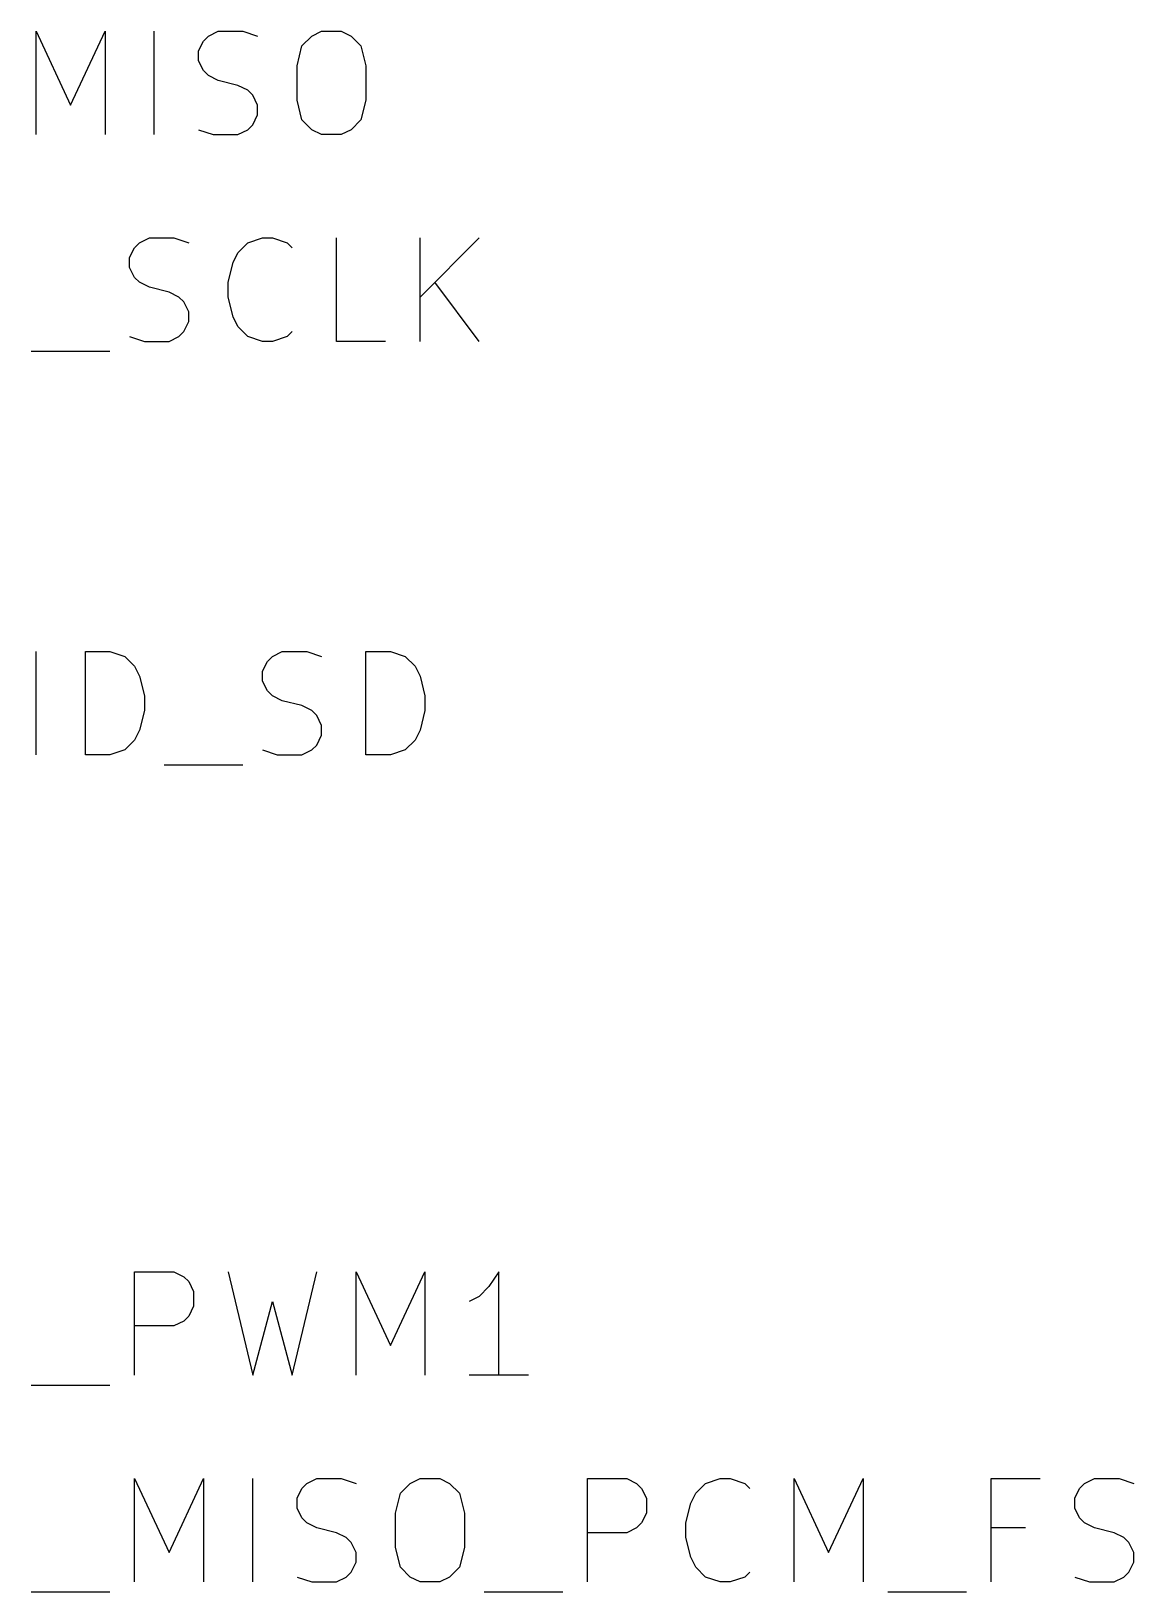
# Model space of a CAD drawing. Header units: millimetres. Extents: x 10 to 287, y -200 to -10.
# Drawn here: x 36.64 to 50.18, y -70.56 to -51.39 of the extents above; entities that cross this region are included whole.
import ezdxf

# ---------------------------------------------------------------- set-up
doc = ezdxf.new("R2010")
doc.units = ezdxf.units.MM
doc.layers.add('GREENSIXTYFIVE', color=129, linetype='CONTINUOUS')

msp = doc.modelspace()

# ---------------------------------------------------------------- linework, layer by layer
at = {"layer": 'GREENSIXTYFIVE', "linetype": 'CONTINUOUS'}
for p, q in [((36.6968, -52.6575), (36.6968, -51.3875)), ((36.6968, -51.3875), (37.1202, -52.2947)), ((36.6968, -52.6575), (36.6968, -51.3875)), ((36.6968, -51.3875), (37.1202, -52.2947)), ((37.1202, -52.2947), (37.5435, -51.3875)), ((37.1202, -52.2947), (37.5435, -51.3875)), ((37.5435, -51.3875), (37.5435, -52.6575)), ((37.5435, -51.3875), (37.5435, -52.6575)), ((38.1482, -52.6575), (38.1482, -51.3875)), ((38.1482, -52.6575), (38.1482, -51.3875)), ((38.6926, -51.6294), (38.753, -51.5085)), ((38.6926, -51.6294), (38.753, -51.5085)), ((38.753, -51.5085), (38.8135, -51.448)), ((38.753, -51.5085), (38.8135, -51.448)), ((38.8135, -51.448), (38.9345, -51.3875)), ((38.8135, -51.448), (38.9345, -51.3875)), ((38.9345, -51.3875), (39.2368, -51.3875)), ((38.9345, -51.3875), (39.2368, -51.3875)), ((39.2368, -51.3875), (39.4183, -51.448)), ((39.2368, -51.3875), (39.4183, -51.448)), ((39.9021, -51.8109), (39.9625, -51.569)), ((39.9021, -51.8109), (39.9625, -51.569)), ((39.9625, -51.569), (40.0835, -51.448)), ((39.9625, -51.569), (40.0835, -51.448)), ((40.0835, -51.448), (40.2044, -51.3875)), ((40.0835, -51.448), (40.2044, -51.3875)), ((40.2044, -51.3875), (40.4463, -51.3875)), ((40.2044, -51.3875), (40.4463, -51.3875)), ((40.4463, -51.3875), (40.5673, -51.448)), ((40.4463, -51.3875), (40.5673, -51.448)), ((40.5673, -51.448), (40.6882, -51.569)), ((40.5673, -51.448), (40.6882, -51.569)), ((40.6882, -51.569), (40.7487, -51.8109)), ((40.6882, -51.569), (40.7487, -51.8109)), ((38.6926, -51.7504), (38.6926, -51.6294)), ((38.6926, -51.7504), (38.6926, -51.6294)), ((38.753, -51.8713), (38.6926, -51.7504)), ((38.753, -51.8713), (38.6926, -51.7504)), ((38.8135, -51.9318), (38.753, -51.8713)), ((38.8135, -51.9318), (38.753, -51.8713)), ((38.9345, -51.9923), (38.8135, -51.9318)), ((38.9345, -51.9923), (38.8135, -51.9318)), ((39.9021, -52.2342), (39.9021, -51.8109)), ((39.9021, -52.2342), (39.9021, -51.8109)), ((40.7487, -51.8109), (40.7487, -52.2342)), ((40.7487, -51.8109), (40.7487, -52.2342)), ((39.1764, -52.0528), (38.9345, -51.9923)), ((39.1764, -52.0528), (38.9345, -51.9923)), ((39.2973, -52.1132), (39.1764, -52.0528)), ((39.2973, -52.1132), (39.1764, -52.0528)), ((39.3578, -52.1737), (39.2973, -52.1132)), ((39.3578, -52.1737), (39.2973, -52.1132)), ((39.4183, -52.2947), (39.3578, -52.1737)), ((39.4183, -52.2947), (39.3578, -52.1737)), ((39.4183, -52.4156), (39.4183, -52.2947)), ((39.4183, -52.4156), (39.4183, -52.2947)), ((39.9625, -52.4761), (39.9021, -52.2342)), ((39.9625, -52.4761), (39.9021, -52.2342)), ((40.7487, -52.2342), (40.6882, -52.4761)), ((40.7487, -52.2342), (40.6882, -52.4761)), ((39.3578, -52.5366), (39.4183, -52.4156)), ((39.3578, -52.5366), (39.4183, -52.4156)), ((40.0835, -52.5971), (39.9625, -52.4761)), ((40.0835, -52.5971), (39.9625, -52.4761)), ((40.6882, -52.4761), (40.5673, -52.5971)), ((40.6882, -52.4761), (40.5673, -52.5971)), ((38.6926, -52.5971), (38.874, -52.6575)), ((38.6926, -52.5971), (38.874, -52.6575)), ((38.874, -52.6575), (39.1764, -52.6575)), ((38.874, -52.6575), (39.1764, -52.6575)), ((39.1764, -52.6575), (39.2973, -52.5971)), ((39.1764, -52.6575), (39.2973, -52.5971)), ((39.2973, -52.5971), (39.3578, -52.5366)), ((39.2973, -52.5971), (39.3578, -52.5366)), ((40.2044, -52.6575), (40.0835, -52.5971)), ((40.2044, -52.6575), (40.0835, -52.5971)), ((40.4463, -52.6575), (40.2044, -52.6575)), ((40.4463, -52.6575), (40.2044, -52.6575)), ((40.5673, -52.5971), (40.4463, -52.6575)), ((40.5673, -52.5971), (40.4463, -52.6575)), ((37.8459, -54.1694), (37.9063, -54.0485)), ((37.8459, -54.1694), (37.9063, -54.0485)), ((37.9063, -54.0485), (37.9668, -53.988)), ((37.9063, -54.0485), (37.9668, -53.988)), ((37.9668, -53.988), (38.0878, -53.9275)), ((37.9668, -53.988), (38.0878, -53.9275)), ((38.0878, -53.9275), (38.3901, -53.9275)), ((38.0878, -53.9275), (38.3901, -53.9275)), ((38.3901, -53.9275), (38.5716, -53.988)), ((38.3901, -53.9275), (38.5716, -53.988)), ((39.1763, -54.109), (39.2973, -53.988)), ((39.1763, -54.109), (39.2973, -53.988)), ((39.2973, -53.988), (39.4787, -53.9275)), ((39.2973, -53.988), (39.4787, -53.9275)), ((39.4787, -53.9275), (39.5996, -53.9275)), ((39.4787, -53.9275), (39.5996, -53.9275)), ((39.5996, -53.9275), (39.7811, -53.988)), ((39.5996, -53.9275), (39.7811, -53.988)), ((39.7811, -53.988), (39.8415, -54.0485)), ((39.7811, -53.988), (39.8415, -54.0485)), ((40.3858, -55.1975), (40.3858, -53.9275)), ((40.3858, -55.1975), (40.3858, -53.9275)), ((41.4139, -55.1975), (41.4139, -53.9275)), ((42.1396, -53.9275), (41.4139, -54.6532)), ((41.4139, -55.1975), (41.4139, -53.9275)), ((42.1396, -53.9275), (41.4139, -54.6532)), ((37.8459, -54.2904), (37.8459, -54.1694)), ((37.8459, -54.2904), (37.8459, -54.1694)), ((39.0554, -54.4718), (39.1158, -54.2299)), ((39.0554, -54.4718), (39.1158, -54.2299)), ((39.1158, -54.2299), (39.1763, -54.109)), ((39.1158, -54.2299), (39.1763, -54.109)), ((37.9063, -54.4113), (37.8459, -54.2904)), ((37.9063, -54.4113), (37.8459, -54.2904)), ((37.9668, -54.4718), (37.9063, -54.4113)), ((37.9668, -54.4718), (37.9063, -54.4113)), ((38.0878, -54.5323), (37.9668, -54.4718)), ((38.0878, -54.5323), (37.9668, -54.4718)), ((38.3297, -54.5928), (38.0878, -54.5323)), ((38.3297, -54.5928), (38.0878, -54.5323)), ((38.4506, -54.6532), (38.3297, -54.5928)), ((38.4506, -54.6532), (38.3297, -54.5928)), ((39.0554, -54.6532), (39.0554, -54.4718)), ((39.0554, -54.6532), (39.0554, -54.4718)), ((42.1396, -55.1975), (41.5954, -54.4718)), ((42.1396, -55.1975), (41.5954, -54.4718)), ((38.5111, -54.7137), (38.4506, -54.6532)), ((38.5111, -54.7137), (38.4506, -54.6532)), ((38.5716, -54.8347), (38.5111, -54.7137)), ((38.5716, -54.8347), (38.5111, -54.7137)), ((39.1158, -54.8951), (39.0554, -54.6532)), ((39.1158, -54.8951), (39.0554, -54.6532)), ((38.5111, -55.0766), (38.5716, -54.9556)), ((38.5111, -55.0766), (38.5716, -54.9556)), ((38.5716, -54.9556), (38.5716, -54.8347)), ((38.5716, -54.9556), (38.5716, -54.8347)), ((39.1763, -55.0161), (39.1158, -54.8951)), ((39.1763, -55.0161), (39.1158, -54.8951)), ((39.2973, -55.1371), (39.1763, -55.0161)), ((39.2973, -55.1371), (39.1763, -55.0161)), ((37.8459, -55.1371), (38.0273, -55.1975)), ((37.8459, -55.1371), (38.0273, -55.1975)), ((38.0273, -55.1975), (38.3297, -55.1975)), ((38.0273, -55.1975), (38.3297, -55.1975)), ((38.3297, -55.1975), (38.4506, -55.1371)), ((38.3297, -55.1975), (38.4506, -55.1371)), ((38.4506, -55.1371), (38.5111, -55.0766)), ((38.4506, -55.1371), (38.5111, -55.0766)), ((39.4787, -55.1975), (39.2973, -55.1371)), ((39.4787, -55.1975), (39.2973, -55.1371)), ((39.5996, -55.1975), (39.4787, -55.1975)), ((39.5996, -55.1975), (39.4787, -55.1975)), ((39.7811, -55.1371), (39.5996, -55.1975)), ((39.7811, -55.1371), (39.5996, -55.1975)), ((39.8415, -55.0766), (39.7811, -55.1371)), ((39.8415, -55.0766), (39.7811, -55.1371)), ((40.9906, -55.1975), (40.3858, -55.1975)), ((40.9906, -55.1975), (40.3858, -55.1975)), ((36.6364, -55.3185), (37.604, -55.3185)), ((36.6364, -55.3185), (37.604, -55.3185)), ((36.6968, -60.2775), (36.6968, -59.0075)), ((36.6968, -60.2775), (36.6968, -59.0075)), ((37.3016, -60.2775), (37.3016, -59.0075)), ((37.3016, -59.0075), (37.604, -59.0075)), ((37.3016, -60.2775), (37.3016, -59.0075)), ((37.3016, -59.0075), (37.604, -59.0075)), ((37.604, -59.0075), (37.7854, -59.068)), ((37.604, -59.0075), (37.7854, -59.068)), ((39.5997, -59.068), (39.7207, -59.0075)), ((39.5997, -59.068), (39.7207, -59.0075)), ((39.7207, -59.0075), (40.023, -59.0075)), ((39.7207, -59.0075), (40.023, -59.0075)), ((40.023, -59.0075), (40.2045, -59.068)), ((40.023, -59.0075), (40.2045, -59.068)), ((40.7487, -60.2775), (40.7487, -59.0075)), ((40.7487, -59.0075), (41.0511, -59.0075)), ((40.7487, -60.2775), (40.7487, -59.0075)), ((40.7487, -59.0075), (41.0511, -59.0075)), ((41.0511, -59.0075), (41.2325, -59.068)), ((41.0511, -59.0075), (41.2325, -59.068)), ((37.7854, -59.068), (37.9064, -59.189)), ((37.7854, -59.068), (37.9064, -59.189)), ((37.9064, -59.189), (37.9669, -59.3099)), ((37.9064, -59.189), (37.9669, -59.3099)), ((39.4788, -59.2494), (39.5392, -59.1285)), ((39.4788, -59.2494), (39.5392, -59.1285)), ((39.5392, -59.1285), (39.5997, -59.068)), ((39.5392, -59.1285), (39.5997, -59.068)), ((41.2325, -59.068), (41.3535, -59.189)), ((41.2325, -59.068), (41.3535, -59.189)), ((41.3535, -59.189), (41.414, -59.3099)), ((41.3535, -59.189), (41.414, -59.3099)), ((37.9669, -59.3099), (38.0273, -59.5518)), ((37.9669, -59.3099), (38.0273, -59.5518)), ((39.4788, -59.3704), (39.4788, -59.2494)), ((39.4788, -59.3704), (39.4788, -59.2494)), ((39.5392, -59.4913), (39.4788, -59.3704)), ((39.5392, -59.4913), (39.4788, -59.3704)), ((41.414, -59.3099), (41.4744, -59.5518)), ((41.414, -59.3099), (41.4744, -59.5518)), ((38.0273, -59.5518), (38.0273, -59.7332)), ((38.0273, -59.5518), (38.0273, -59.7332)), ((39.5997, -59.5518), (39.5392, -59.4913)), ((39.5997, -59.5518), (39.5392, -59.4913)), ((39.7207, -59.6123), (39.5997, -59.5518)), ((39.7207, -59.6123), (39.5997, -59.5518)), ((39.9626, -59.6728), (39.7207, -59.6123)), ((39.9626, -59.6728), (39.7207, -59.6123)), ((41.4744, -59.5518), (41.4744, -59.7332)), ((41.4744, -59.5518), (41.4744, -59.7332)), ((38.0273, -59.7332), (37.9669, -59.9751)), ((38.0273, -59.7332), (37.9669, -59.9751)), ((40.0835, -59.7332), (39.9626, -59.6728)), ((40.0835, -59.7332), (39.9626, -59.6728)), ((40.144, -59.7937), (40.0835, -59.7332)), ((40.144, -59.7937), (40.0835, -59.7332)), ((40.2045, -59.9147), (40.144, -59.7937)), ((40.2045, -59.9147), (40.144, -59.7937)), ((41.4744, -59.7332), (41.414, -59.9751)), ((41.4744, -59.7332), (41.414, -59.9751)), ((37.9669, -59.9751), (37.9064, -60.0961)), ((37.9669, -59.9751), (37.9064, -60.0961)), ((40.2045, -60.0356), (40.2045, -59.9147)), ((40.2045, -60.0356), (40.2045, -59.9147)), ((41.414, -59.9751), (41.3535, -60.0961)), ((41.414, -59.9751), (41.3535, -60.0961)), ((37.9064, -60.0961), (37.7854, -60.2171)), ((37.9064, -60.0961), (37.7854, -60.2171)), ((40.0835, -60.2171), (40.144, -60.1566)), ((40.0835, -60.2171), (40.144, -60.1566)), ((40.144, -60.1566), (40.2045, -60.0356)), ((40.144, -60.1566), (40.2045, -60.0356)), ((41.3535, -60.0961), (41.2325, -60.2171)), ((41.3535, -60.0961), (41.2325, -60.2171)), ((37.604, -60.2775), (37.3016, -60.2775)), ((37.604, -60.2775), (37.3016, -60.2775)), ((37.7854, -60.2171), (37.604, -60.2775)), ((37.7854, -60.2171), (37.604, -60.2775)), ((39.4788, -60.2171), (39.6602, -60.2775)), ((39.4788, -60.2171), (39.6602, -60.2775)), ((39.6602, -60.2775), (39.9626, -60.2775)), ((39.6602, -60.2775), (39.9626, -60.2775)), ((39.9626, -60.2775), (40.0835, -60.2171)), ((39.9626, -60.2775), (40.0835, -60.2171)), ((41.0511, -60.2775), (40.7487, -60.2775)), ((41.0511, -60.2775), (40.7487, -60.2775)), ((41.2325, -60.2171), (41.0511, -60.2775)), ((41.2325, -60.2171), (41.0511, -60.2775)), ((38.2693, -60.3985), (39.2369, -60.3985)), ((38.2693, -60.3985), (39.2369, -60.3985)), ((37.9063, -67.8975), (37.9063, -66.6275)), ((37.9063, -66.6275), (38.3901, -66.6275)), ((37.9063, -67.8975), (37.9063, -66.6275)), ((37.9063, -66.6275), (38.3901, -66.6275)), ((38.3901, -66.6275), (38.5111, -66.688)), ((38.3901, -66.6275), (38.5111, -66.688)), ((38.5111, -66.688), (38.5716, -66.7485)), ((38.5111, -66.688), (38.5716, -66.7485)), ((39.0554, -66.6275), (39.3578, -67.8975)), ((39.0554, -66.6275), (39.3578, -67.8975)), ((39.8416, -67.8975), (40.144, -66.6275)), ((39.8416, -67.8975), (40.144, -66.6275)), ((40.6277, -67.8975), (40.6277, -66.6275)), ((40.6277, -66.6275), (41.0511, -67.5347)), ((40.6277, -67.8975), (40.6277, -66.6275)), ((40.6277, -66.6275), (41.0511, -67.5347)), ((41.0511, -67.5347), (41.4744, -66.6275)), ((41.0511, -67.5347), (41.4744, -66.6275)), ((41.4744, -66.6275), (41.4744, -67.8975)), ((41.4744, -66.6275), (41.4744, -67.8975)), ((42.3815, -66.6275), (42.2606, -66.809)), ((42.3815, -66.6275), (42.2606, -66.809)), ((42.3815, -67.8975), (42.3815, -66.6275)), ((42.3815, -67.8975), (42.3815, -66.6275)), ((38.5716, -66.7485), (38.632, -66.8694)), ((38.5716, -66.7485), (38.632, -66.8694)), ((38.632, -66.8694), (38.632, -67.0509)), ((38.632, -66.8694), (38.632, -67.0509)), ((42.2606, -66.809), (42.1396, -66.9299)), ((42.2606, -66.809), (42.1396, -66.9299)), ((38.632, -67.0509), (38.5716, -67.1718)), ((38.632, -67.0509), (38.5716, -67.1718)), ((39.3578, -67.8975), (39.5997, -66.9904)), ((39.3578, -67.8975), (39.5997, -66.9904)), ((39.5997, -66.9904), (39.8416, -67.8975)), ((39.5997, -66.9904), (39.8416, -67.8975)), ((42.1396, -66.9299), (42.0187, -66.9904)), ((42.1396, -66.9299), (42.0187, -66.9904)), ((38.5111, -67.2323), (38.3901, -67.2928)), ((38.5111, -67.2323), (38.3901, -67.2928)), ((38.5716, -67.1718), (38.5111, -67.2323)), ((38.5716, -67.1718), (38.5111, -67.2323)), ((38.3901, -67.2928), (37.9063, -67.2928)), ((38.3901, -67.2928), (37.9063, -67.2928)), ((36.6364, -68.0185), (37.604, -68.0185)), ((36.6364, -68.0185), (37.604, -68.0185)), ((42.7444, -67.8975), (42.0187, -67.8975)), ((42.7444, -67.8975), (42.0187, -67.8975)), ((37.9063, -70.4375), (37.9063, -69.1675)), ((37.9063, -69.1675), (38.3297, -70.0747)), ((37.9063, -70.4375), (37.9063, -69.1675)), ((37.9063, -69.1675), (38.3297, -70.0747)), ((38.3297, -70.0747), (38.753, -69.1675)), ((38.3297, -70.0747), (38.753, -69.1675)), ((38.753, -69.1675), (38.753, -70.4375)), ((38.753, -69.1675), (38.753, -70.4375)), ((39.3577, -70.4375), (39.3577, -69.1675)), ((39.3577, -70.4375), (39.3577, -69.1675)), ((40.023, -69.228), (40.144, -69.1675)), ((40.023, -69.228), (40.144, -69.1675)), ((40.144, -69.1675), (40.4463, -69.1675)), ((40.144, -69.1675), (40.4463, -69.1675)), ((40.4463, -69.1675), (40.6278, -69.228)), ((40.4463, -69.1675), (40.6278, -69.228)), ((41.293, -69.228), (41.4139, -69.1675)), ((41.293, -69.228), (41.4139, -69.1675)), ((41.4139, -69.1675), (41.6558, -69.1675)), ((41.4139, -69.1675), (41.6558, -69.1675)), ((41.6558, -69.1675), (41.7768, -69.228)), ((41.6558, -69.1675), (41.7768, -69.228)), ((43.4701, -70.4375), (43.4701, -69.1675)), ((43.4701, -69.1675), (43.9539, -69.1675)), ((43.4701, -70.4375), (43.4701, -69.1675)), ((43.4701, -69.1675), (43.9539, -69.1675)), ((43.9539, -69.1675), (44.0749, -69.228)), ((43.9539, -69.1675), (44.0749, -69.228)), ((44.9216, -69.228), (45.103, -69.1675)), ((44.9216, -69.228), (45.103, -69.1675)), ((45.103, -69.1675), (45.2239, -69.1675)), ((45.103, -69.1675), (45.2239, -69.1675)), ((45.2239, -69.1675), (45.4054, -69.228)), ((45.2239, -69.1675), (45.4054, -69.228)), ((46.0101, -70.4375), (46.0101, -69.1675)), ((46.0101, -69.1675), (46.4335, -70.0747)), ((46.0101, -70.4375), (46.0101, -69.1675)), ((46.0101, -69.1675), (46.4335, -70.0747)), ((46.4335, -70.0747), (46.8568, -69.1675)), ((46.4335, -70.0747), (46.8568, -69.1675)), ((46.8568, -69.1675), (46.8568, -70.4375)), ((46.8568, -69.1675), (46.8568, -70.4375)), ((48.4291, -70.4375), (48.4291, -69.1675)), ((48.4291, -69.1675), (49.0339, -69.1675)), ((48.4291, -70.4375), (48.4291, -69.1675)), ((48.4291, -69.1675), (49.0339, -69.1675)), ((49.5782, -69.228), (49.6992, -69.1675)), ((49.5782, -69.228), (49.6992, -69.1675)), ((49.6992, -69.1675), (50.0015, -69.1675)), ((49.6992, -69.1675), (50.0015, -69.1675)), ((50.0015, -69.1675), (50.183, -69.228)), ((50.0015, -69.1675), (50.183, -69.228)), ((39.9021, -69.4094), (39.9625, -69.2885)), ((39.9021, -69.4094), (39.9625, -69.2885)), ((39.9625, -69.2885), (40.023, -69.228)), ((39.9625, -69.2885), (40.023, -69.228)), ((41.1116, -69.5909), (41.172, -69.349)), ((41.1116, -69.5909), (41.172, -69.349)), ((41.172, -69.349), (41.293, -69.228)), ((41.172, -69.349), (41.293, -69.228)), ((41.7768, -69.228), (41.8977, -69.349)), ((41.7768, -69.228), (41.8977, -69.349)), ((41.8977, -69.349), (41.9582, -69.5909)), ((41.8977, -69.349), (41.9582, -69.5909)), ((44.0749, -69.228), (44.1354, -69.2885)), ((44.0749, -69.228), (44.1354, -69.2885)), ((44.1354, -69.2885), (44.1958, -69.4094)), ((44.1354, -69.2885), (44.1958, -69.4094)), ((44.7401, -69.4699), (44.8006, -69.349)), ((44.7401, -69.4699), (44.8006, -69.349)), ((44.8006, -69.349), (44.9216, -69.228)), ((44.8006, -69.349), (44.9216, -69.228)), ((45.4054, -69.228), (45.4658, -69.2885)), ((45.4054, -69.228), (45.4658, -69.2885)), ((49.4573, -69.4094), (49.5177, -69.2885)), ((49.4573, -69.4094), (49.5177, -69.2885)), ((49.5177, -69.2885), (49.5782, -69.228)), ((49.5177, -69.2885), (49.5782, -69.228)), ((39.9021, -69.5304), (39.9021, -69.4094)), ((39.9021, -69.5304), (39.9021, -69.4094)), ((39.9625, -69.6513), (39.9021, -69.5304)), ((39.9625, -69.6513), (39.9021, -69.5304)), ((44.1958, -69.4094), (44.1958, -69.5909)), ((44.1958, -69.4094), (44.1958, -69.5909)), ((44.6797, -69.7118), (44.7401, -69.4699)), ((44.6797, -69.7118), (44.7401, -69.4699)), ((49.4573, -69.5304), (49.4573, -69.4094)), ((49.4573, -69.5304), (49.4573, -69.4094)), ((49.5177, -69.6513), (49.4573, -69.5304)), ((49.5177, -69.6513), (49.4573, -69.5304)), ((40.023, -69.7118), (39.9625, -69.6513)), ((40.023, -69.7118), (39.9625, -69.6513)), ((40.144, -69.7723), (40.023, -69.7118)), ((40.144, -69.7723), (40.023, -69.7118)), ((40.3859, -69.8328), (40.144, -69.7723)), ((40.3859, -69.8328), (40.144, -69.7723)), ((41.1116, -70.0142), (41.1116, -69.5909)), ((41.1116, -70.0142), (41.1116, -69.5909)), ((41.9582, -69.5909), (41.9582, -70.0142)), ((41.9582, -69.5909), (41.9582, -70.0142)), ((44.0749, -69.7723), (43.9539, -69.8328)), ((44.0749, -69.7723), (43.9539, -69.8328)), ((44.1354, -69.7118), (44.0749, -69.7723)), ((44.1354, -69.7118), (44.0749, -69.7723)), ((44.1958, -69.5909), (44.1354, -69.7118)), ((44.1958, -69.5909), (44.1354, -69.7118)), ((44.6797, -69.8932), (44.6797, -69.7118)), ((44.6797, -69.8932), (44.6797, -69.7118)), ((48.8525, -69.7723), (48.4291, -69.7723)), ((48.8525, -69.7723), (48.4291, -69.7723)), ((49.5782, -69.7118), (49.5177, -69.6513)), ((49.5782, -69.7118), (49.5177, -69.6513)), ((49.6992, -69.7723), (49.5782, -69.7118)), ((49.6992, -69.7723), (49.5782, -69.7118)), ((49.9411, -69.8328), (49.6992, -69.7723)), ((49.9411, -69.8328), (49.6992, -69.7723)), ((40.5068, -69.8932), (40.3859, -69.8328)), ((40.5068, -69.8932), (40.3859, -69.8328)), ((40.5673, -69.9537), (40.5068, -69.8932)), ((40.5673, -69.9537), (40.5068, -69.8932)), ((40.6278, -70.0747), (40.5673, -69.9537)), ((40.6278, -70.0747), (40.5673, -69.9537)), ((43.9539, -69.8328), (43.4701, -69.8328)), ((43.9539, -69.8328), (43.4701, -69.8328)), ((44.7401, -70.1351), (44.6797, -69.8932)), ((44.7401, -70.1351), (44.6797, -69.8932)), ((50.062, -69.8932), (49.9411, -69.8328)), ((50.062, -69.8932), (49.9411, -69.8328)), ((50.1225, -69.9537), (50.062, -69.8932)), ((50.1225, -69.9537), (50.062, -69.8932)), ((50.183, -70.0747), (50.1225, -69.9537)), ((50.183, -70.0747), (50.1225, -69.9537)), ((40.6278, -70.1956), (40.6278, -70.0747)), ((40.6278, -70.1956), (40.6278, -70.0747)), ((41.172, -70.2561), (41.1116, -70.0142)), ((41.172, -70.2561), (41.1116, -70.0142)), ((41.9582, -70.0142), (41.8977, -70.2561)), ((41.9582, -70.0142), (41.8977, -70.2561)), ((44.8006, -70.2561), (44.7401, -70.1351)), ((44.8006, -70.2561), (44.7401, -70.1351)), ((50.183, -70.1956), (50.183, -70.0747)), ((50.183, -70.1956), (50.183, -70.0747)), ((40.5068, -70.3771), (40.5673, -70.3166)), ((40.5068, -70.3771), (40.5673, -70.3166)), ((40.5673, -70.3166), (40.6278, -70.1956)), ((40.5673, -70.3166), (40.6278, -70.1956)), ((41.293, -70.3771), (41.172, -70.2561)), ((41.293, -70.3771), (41.172, -70.2561)), ((41.8977, -70.2561), (41.7768, -70.3771)), ((41.8977, -70.2561), (41.7768, -70.3771)), ((44.9216, -70.3771), (44.8006, -70.2561)), ((44.9216, -70.3771), (44.8006, -70.2561)), ((45.4658, -70.3166), (45.4054, -70.3771)), ((45.4658, -70.3166), (45.4054, -70.3771)), ((50.062, -70.3771), (50.1225, -70.3166)), ((50.062, -70.3771), (50.1225, -70.3166)), ((50.1225, -70.3166), (50.183, -70.1956)), ((50.1225, -70.3166), (50.183, -70.1956)), ((39.9021, -70.3771), (40.0835, -70.4375)), ((39.9021, -70.3771), (40.0835, -70.4375)), ((40.0835, -70.4375), (40.3859, -70.4375)), ((40.0835, -70.4375), (40.3859, -70.4375)), ((40.3859, -70.4375), (40.5068, -70.3771)), ((40.3859, -70.4375), (40.5068, -70.3771)), ((41.4139, -70.4375), (41.293, -70.3771)), ((41.4139, -70.4375), (41.293, -70.3771)), ((41.6558, -70.4375), (41.4139, -70.4375)), ((41.6558, -70.4375), (41.4139, -70.4375)), ((41.7768, -70.3771), (41.6558, -70.4375)), ((41.7768, -70.3771), (41.6558, -70.4375)), ((45.103, -70.4375), (44.9216, -70.3771)), ((45.103, -70.4375), (44.9216, -70.3771)), ((45.2239, -70.4375), (45.103, -70.4375)), ((45.2239, -70.4375), (45.103, -70.4375)), ((45.4054, -70.3771), (45.2239, -70.4375)), ((45.4054, -70.3771), (45.2239, -70.4375)), ((49.4573, -70.3771), (49.6387, -70.4375)), ((49.4573, -70.3771), (49.6387, -70.4375)), ((49.6387, -70.4375), (49.9411, -70.4375)), ((49.6387, -70.4375), (49.9411, -70.4375)), ((49.9411, -70.4375), (50.062, -70.3771)), ((49.9411, -70.4375), (50.062, -70.3771)), ((36.6364, -70.5585), (37.604, -70.5585)), ((36.6364, -70.5585), (37.604, -70.5585)), ((42.2002, -70.5585), (43.1678, -70.5585)), ((42.2002, -70.5585), (43.1678, -70.5585)), ((47.1592, -70.5585), (48.1268, -70.5585)), ((47.1592, -70.5585), (48.1268, -70.5585))]:
    msp.add_line(p, q, dxfattribs=at)

doc.saveas('drawing.dxf')
